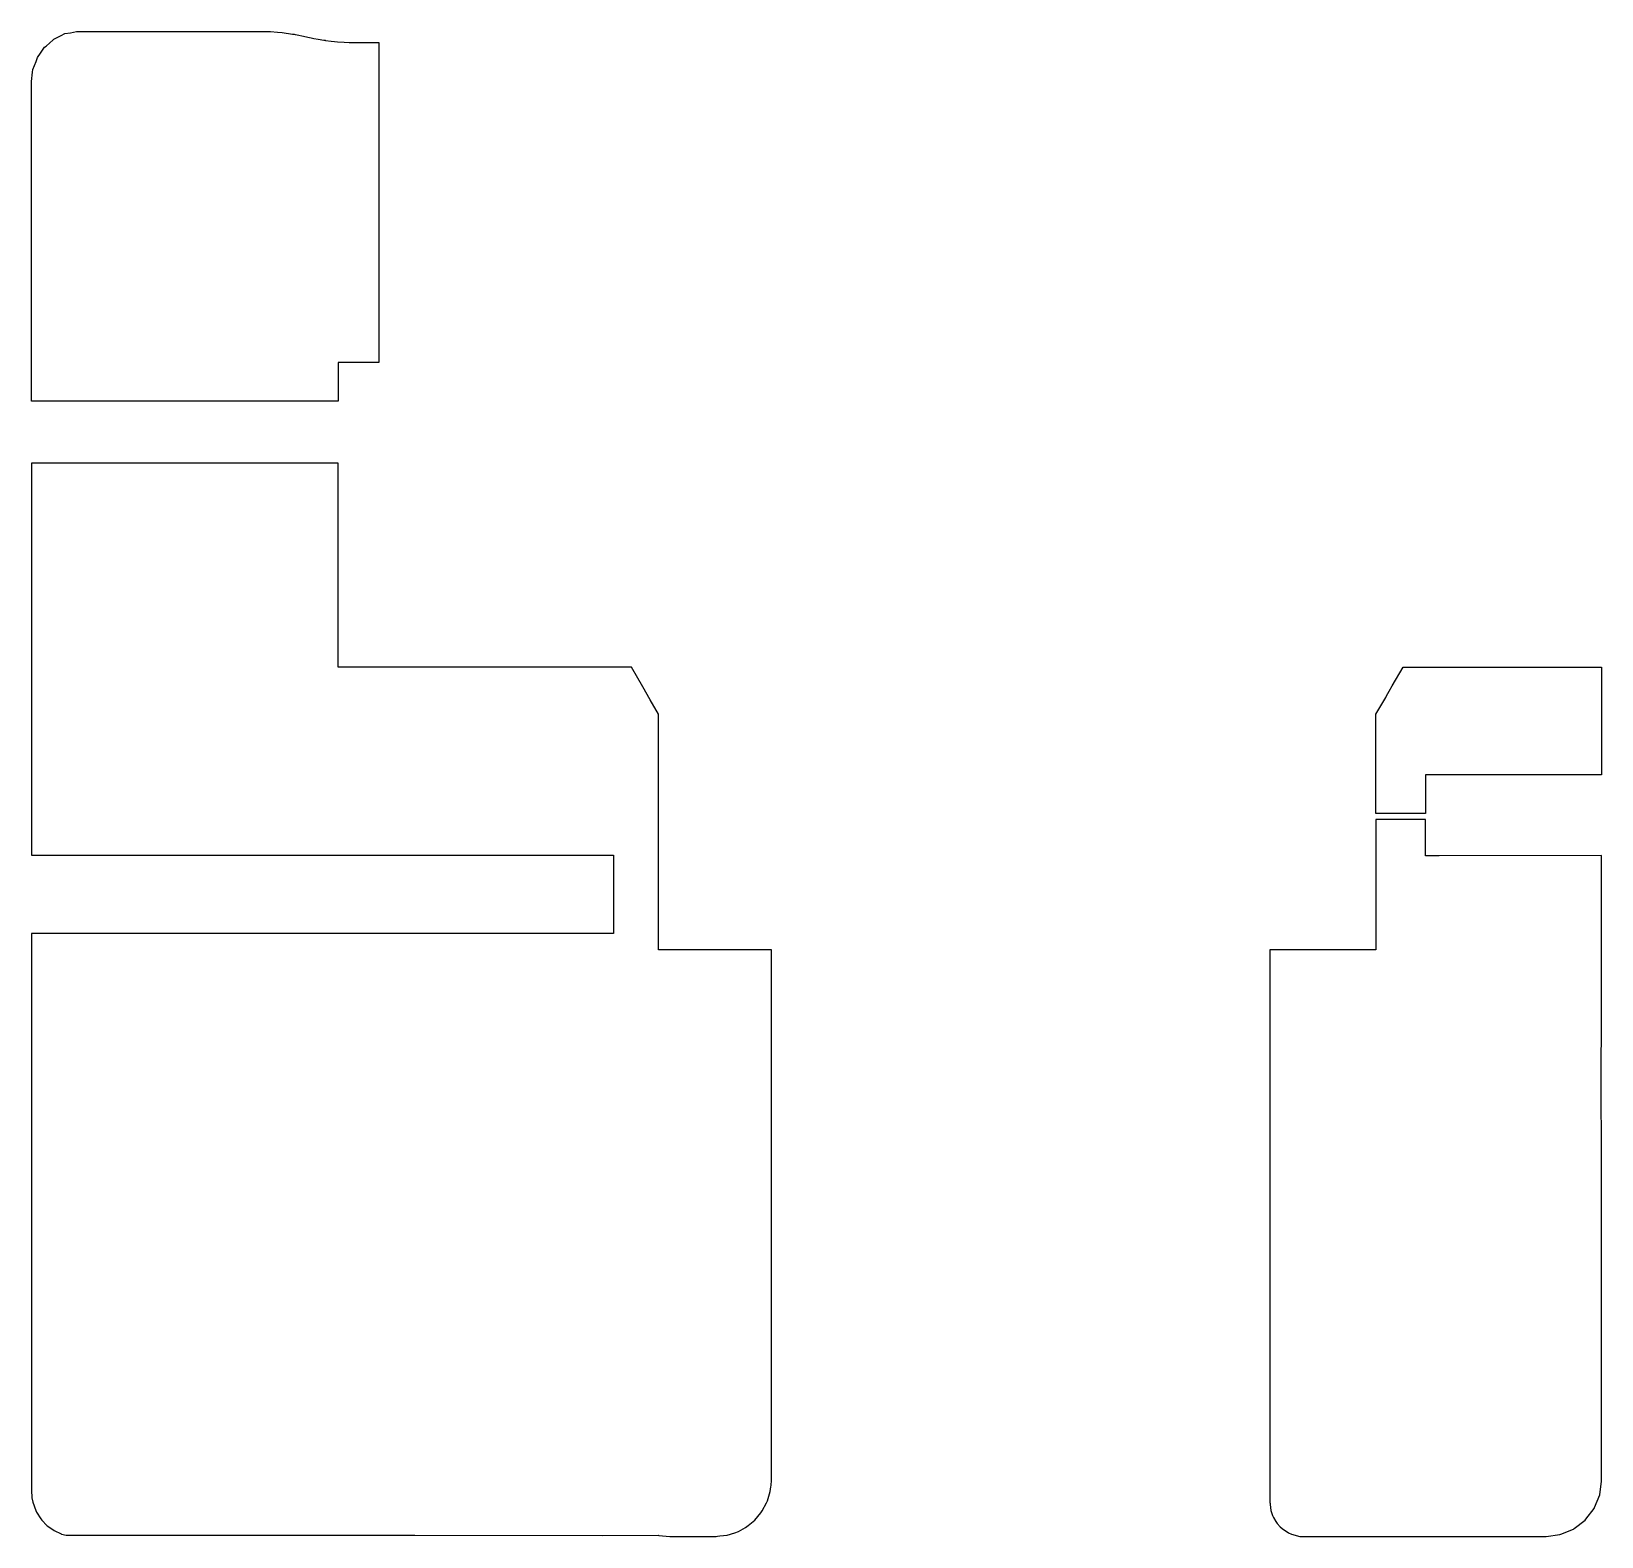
# Model space of a CAD drawing. Header units: metres. Extents: x 2.4 to 72, y -16 to 50.7.
import ezdxf

# ---------------------------------------------------------------- set-up
doc = ezdxf.new("R2010")
doc.units = ezdxf.units.M

msp = doc.modelspace()

# ---------------------------------------------------------------- linework, layer by layer
for p, q in [((3.049, 50.039), (3.224, 50.186)), ((3.224, 50.186), (3.353, 50.307)), ((3.353, 50.307), (3.4, 50.35)), ((3.4, 50.35), (3.719, 50.511)), ((3.719, 50.511), (3.882, 50.593)), ((3.882, 50.593), (4.14, 50.634)), ((4.14, 50.634), (4.4, 50.689)), ((4.4, 50.689), (9.654, 50.689)), ((9.654, 50.689), (13, 50.689)), ((13, 50.689), (13.307, 50.655)), ((13.307, 50.655), (13.509, 50.644)), ((13.509, 50.644), (13.978, 50.571)), ((13.978, 50.571), (14.048, 50.561)), ((14.048, 50.561), (14.095, 50.549)), ((14.095, 50.549), (14.173, 50.533)), ((14.173, 50.533), (14.463, 50.474)), ((14.463, 50.474), (14.653, 50.441)), ((14.653, 50.441), (14.803, 50.406)), ((14.803, 50.406), (14.924, 50.382)), ((14.924, 50.382), (15.109, 50.346)), ((15.109, 50.346), (15.368, 50.304)), ((15.368, 50.304), (15.418, 50.295)), ((15.418, 50.295), (15.442, 50.291)), ((15.442, 50.291), (15.687, 50.254)), ((15.687, 50.254), (15.841, 50.237)), ((15.841, 50.237), (15.963, 50.224)), ((15.963, 50.224), (16.257, 50.212)), ((16.257, 50.212), (16.487, 50.2)), ((16.487, 50.2), (17.113, 50.2)), ((17.113, 50.2), (17.556, 50.2)), ((17.556, 50.2), (17.8, 50.2)), ((17.8, 50.2), (17.8, 47.469)), ((2.604, 49.36), (2.668, 49.53)), ((2.668, 49.53), (2.805, 49.725)), ((2.805, 49.725), (2.986, 49.985)), ((2.986, 49.985), (3.049, 50.039)), ((2.4, 48.466), (2.455, 48.887)), ((2.455, 48.887), (2.468, 48.999)), ((2.468, 48.999), (2.604, 49.36)), ((2.4, 47.792), (2.4, 48.466)), ((2.4, 47.124), (2.4, 47.792)), ((17.8, 47.469), (17.8, 45.2)), ((2.4, 45.566), (2.4, 47.124)), ((2.4, 43.276), (2.4, 45.566)), ((17.8, 45.2), (17.8, 44.757)), ((17.8, 44.757), (17.8, 44.023)), ((17.8, 44.023), (17.8, 43.558)), ((2.4, 43.089), (2.4, 43.276)), ((17.8, 43.558), (17.8, 43.047)), ((2.4, 42.947), (2.4, 43.089)), ((2.4, 42.803), (2.4, 42.947)), ((2.4, 42.63), (2.4, 42.803)), ((2.4, 42.488), (2.4, 42.63)), ((2.4, 40.16), (2.4, 42.488)), ((17.8, 43.047), (17.8, 42.396)), ((17.8, 42.396), (17.8, 41.892)), ((17.8, 41.892), (17.8, 41.557)), ((17.8, 41.557), (17.8, 41.367)), ((17.8, 41.367), (17.8, 36.017)), ((2.4, 40.049), (2.4, 40.16)), ((2.4, 39.958), (2.4, 40.049)), ((2.4, 39.889), (2.4, 39.958)), ((2.4, 36.017), (2.4, 39.889)), ((2.4, 34.925), (2.4, 36.017)), ((16, 36.017), (16, 34.925)), ((16.295, 36.017), (16, 36.017)), ((16, 36.017), (16, 36.017)), ((17.8, 36.017), (16.295, 36.017)), ((2.4, 34.303), (2.4, 34.925)), ((16, 34.925), (16, 34.303)), ((12.492, 34.303), (2.4, 34.303)), ((16, 34.303), (12.492, 34.303)), ((11.534, 31.554), (2.4, 31.554)), ((2.4, 31.554), (2.4, 28.44)), ((16, 31.554), (11.534, 31.554)), ((16, 25.771), (16, 31.554)), ((2.4, 28.44), (2.4, 25.771)), ((2.4, 25.771), (2.4, 23.856)), ((16, 24.264), (16, 25.771)), ((2.4, 23.856), (2.4, 14.198)), ((16, 23.263), (16, 24.264)), ((16, 24.264), (16, 24.264)), ((16, 22.789), (16, 23.263)), ((16, 22.582), (16, 22.789)), ((16, 22.524), (16, 22.582)), ((24.144, 22.524), (16, 22.524)), ((24.816, 22.524), (24.144, 22.524)), ((29, 22.524), (24.816, 22.524)), ((29.499, 21.655), (29, 22.524)), ((62.723, 21.692), (63.2, 22.524)), ((63.2, 22.524), (69.301, 22.524)), ((69.301, 22.524), (72, 22.524)), ((72, 22.524), (72, 20.101)), ((29.829, 21.079), (29.499, 21.655)), ((62.59, 21.46), (62.723, 21.692)), ((30.2, 20.432), (29.829, 21.079)), ((62, 20.432), (62.429, 21.18)), ((62.429, 21.18), (62.467, 21.247)), ((62.467, 21.247), (62.59, 21.46)), ((30.2, 18.039), (30.2, 20.432)), ((62, 18.32), (62, 20.432)), ((72, 20.101), (72, 17.755)), ((72, 20.101), (72, 20.101)), ((62, 17.213), (62, 18.32)), ((30.2, 16.979), (30.2, 18.039)), ((66.635, 17.755), (64.2, 17.755)), ((64.2, 17.755), (64.2, 17.309)), ((72, 17.755), (66.635, 17.755)), ((30.2, 15.38), (30.2, 16.979)), ((62, 16.713), (62, 17.213)), ((62, 16.202), (62, 16.713)), ((64.2, 17.309), (64.2, 16.863)), ((64.2, 16.863), (64.2, 16.574)), ((62, 16.031), (62, 16.202)), ((63.026, 16.031), (62, 16.031)), ((64.2, 16.031), (63.026, 16.031)), ((64.2, 16.574), (64.2, 16.455)), ((64.2, 16.455), (64.2, 16.165)), ((64.2, 16.165), (64.2, 16.155)), ((64.2, 16.155), (64.2, 16.031)), ((30.2, 14.749), (30.2, 15.38)), ((63.055, 15.77), (62, 15.77)), ((62, 15.77), (62, 15.518)), ((62, 15.518), (62, 14.744)), ((64.2, 15.77), (63.055, 15.77)), ((64.2, 15.63), (64.2, 15.77)), ((64.2, 15.618), (64.2, 15.63)), ((64.2, 15.326), (64.2, 15.618)), ((64.2, 15.196), (64.2, 15.326)), ((30.2, 14.182), (30.2, 14.749)), ((62, 14.744), (62, 13.929)), ((64.2, 14.91), (64.2, 15.196)), ((64.2, 14.212), (64.2, 14.91)), ((2.4, 14.198), (4.011, 14.198)), ((4.011, 14.198), (26.165, 14.198)), ((26.165, 14.198), (28.2, 14.198)), ((28.2, 14.198), (28.2, 13.768)), ((30.2, 12.031), (30.2, 14.182)), ((62, 13.929), (62, 13.228)), ((64.2, 14.188), (64.2, 14.212)), ((64.2, 14.16), (64.2, 14.188)), ((64.796, 14.159), (64.2, 14.16)), ((72, 14.175), (64.796, 14.159)), ((72, 13.094), (72, 14.175)), ((28.2, 13.768), (28.2, 13.477)), ((28.2, 13.477), (28.2, 13.313)), ((28.2, 13.313), (28.2, 13.038)), ((62, 13.228), (62, 12.687)), ((28.2, 13.038), (28.2, 12.838)), ((28.2, 12.838), (28.2, 12.688)), ((28.2, 12.688), (28.2, 12.483)), ((62, 12.687), (62, 12.297)), ((72, 12.058), (72, 13.094)), ((28.2, 12.483), (28.2, 12.369)), ((28.2, 12.369), (28.2, 12.245)), ((28.2, 12.245), (28.2, 12.038)), ((28.2, 12.038), (28.2, 11.853)), ((28.2, 11.853), (28.2, 11.647)), ((30.2, 11.886), (30.2, 12.031)), ((30.2, 11.631), (30.2, 11.886)), ((62, 12.297), (62, 12.03)), ((62, 12.03), (62, 11.859)), ((62, 11.859), (62, 10)), ((72, 10.973), (72, 12.058)), ((28.2, 11.647), (28.2, 11.242)), ((28.2, 11.242), (28.2, 11.104)), ((30.2, 11.33), (30.2, 11.631)), ((30.2, 11.05), (30.2, 11.33)), ((6.597, 10.721), (2.4, 10.721)), ((2.4, 10.721), (2.4, 10.459)), ((2.4, 10.459), (2.4, 10.101)), ((11, 10.721), (6.597, 10.721)), ((15.197, 10.721), (11, 10.721)), ((19.6, 10.721), (15.197, 10.721)), ((23.797, 10.721), (19.6, 10.721)), ((28.2, 10.721), (23.797, 10.721)), ((28.2, 11.104), (28.2, 10.721)), ((30.2, 10.83), (30.2, 11.05)), ((30.2, 10.675), (30.2, 10.83)), ((30.2, 10.578), (30.2, 10.675)), ((30.2, 10.527), (30.2, 10.578)), ((30.2, 10.512), (30.2, 10.527)), ((30.2, 10.06), (30.2, 10.512)), ((72, 8.585), (72, 10.973)), ((2.4, 10.101), (2.4, 8.236)), ((30.2, 10), (30.2, 10.06)), ((35.024, 10), (30.2, 10)), ((35.2, 10), (35.024, 10)), ((35.2, 9.86), (35.2, 10)), ((35.2, 9.036), (35.2, 9.86)), ((58.062, 10), (57.3, 10)), ((57.3, 10), (57.3, 9.759)), ((57.3, 9.759), (57.3, 9.597)), ((62, 10), (58.062, 10)), ((57.3, 9.597), (57.3, 9.387)), ((57.3, 9.387), (57.3, 9.139)), ((57.3, 9.139), (57.3, 8.875)), ((35.2, 8.782), (35.2, 9.036)), ((35.2, 8.48), (35.2, 8.782)), ((35.2, 8.15), (35.2, 8.48)), ((57.3, 8.875), (57.3, 8.631)), ((57.3, 8.631), (57.3, 8.441)), ((57.3, 8.441), (57.3, -10.771)), ((72, 8.337), (72, 8.585)), ((2.4, 8.236), (2.4, 7.396)), ((35.2, 7.83), (35.2, 8.15)), ((35.2, 7.566), (35.2, 7.83)), ((72, 6.921), (72, 8.337)), ((2.4, 7.396), (2.4, 6.699)), ((35.2, -11.552), (35.2, 7.566)), ((2.4, 6.699), (2.4, -2.698)), ((71.99, 5.872), (71.994, 6.428)), ((71.994, 6.428), (71.996, 6.586)), ((71.996, 6.586), (72, 6.921)), ((71.987, 5.473), (71.99, 5.872)), ((71.984, 4.553), (71.986, 5.12)), ((71.986, 5.12), (71.987, 5.473)), ((71.984, 4.297), (71.984, 4.553)), ((71.984, 3.656), (71.984, 4.297)), ((71.986, 3.347), (71.984, 3.656)), ((71.988, 2.77), (71.986, 3.347)), ((71.993, 2.157), (71.988, 2.77)), ((71.996, 1.885), (71.993, 2.157)), ((72, 1.522), (71.996, 1.885)), ((72, -0.989), (72, 1.522)), ((72, -4.443), (72, -0.989)), ((2.4, -2.698), (2.4, -3.523)), ((2.4, -3.523), (2.4, -9.203)), ((72, -6.838), (72, -4.443)), ((72, -8.497), (72, -6.838)), ((72, -9.662), (72, -8.497)), ((72, -8.497), (72, -8.497)), ((2.4, -9.203), (2.4, -12.78)), ((72, -10.496), (72, -9.662)), ((57.3, -10.771), (57.3, -11.128)), ((57.3, -11.128), (57.3, -11.503)), ((72, -11.104), (72, -10.496)), ((72, -11.555), (72, -11.104)), ((35.2, -11.813), (35.2, -11.552)), ((35.2, -12.11), (35.2, -11.813)), ((57.3, -11.503), (57.3, -11.854)), ((72, -11.896), (72, -11.555)), ((35.2, -12.402), (35.2, -12.11)), ((35.2, -12.66), (35.2, -12.402)), ((57.3, -11.854), (57.3, -12.154)), ((57.3, -12.154), (57.3, -12.398)), ((57.3, -12.398), (57.3, -12.587)), ((72, -12.157), (72, -11.896)), ((72, -12.359), (72, -12.157)), ((72, -12.517), (72, -12.359)), ((72, -12.642), (72, -12.517)), ((2.4, -12.78), (2.4, -12.825)), ((2.4, -12.825), (2.4, -13.308)), ((35.2, -12.869), (35.2, -12.66)), ((35.2, -13.029), (35.2, -12.869)), ((35.2, -13.145), (35.2, -13.029)), ((35.2, -13.224), (35.2, -13.145)), ((57.3, -12.587), (57.3, -12.728)), ((57.3, -12.728), (57.3, -12.831)), ((57.3, -12.831), (57.3, -13.129)), ((57.3, -13.129), (57.3, -13.205)), ((57.3, -13.205), (57.3, -13.468)), ((72, -12.822), (72, -12.642)), ((72, -12.938), (72, -12.822)), ((72, -13.015), (72, -12.938)), ((72, -13.029), (72, -13.015)), ((72, -13.5), (72, -13.029)), ((2.4, -13.308), (2.4, -13.998)), ((35.147, -14.007), (35.179, -13.793)), ((35.179, -13.793), (35.188, -13.736)), ((35.188, -13.736), (35.2, -13.5)), ((35.2, -13.275), (35.2, -13.224)), ((35.2, -13.303), (35.2, -13.275)), ((35.2, -13.5), (35.2, -13.303)), ((57.3, -13.468), (57.3, -14.177)), ((71.915, -14.147), (71.994, -13.545)), ((71.994, -13.545), (72, -13.5)), ((2.4, -13.998), (2.4, -14)), ((2.4, -14), (2.414, -14.223)), ((2.414, -14.223), (2.423, -14.284)), ((2.423, -14.284), (2.458, -14.476)), ((2.458, -14.476), (2.591, -14.842)), ((34.793, -14.866), (34.99, -14.498)), ((34.99, -14.498), (35.024, -14.414)), ((35.024, -14.414), (35.147, -14.007)), ((57.3, -14.177), (57.3, -14.486)), ((57.3, -14.486), (57.3, -14.5)), ((57.3, -14.5), (57.302, -14.514)), ((57.302, -14.514), (57.303, -14.521)), ((57.303, -14.521), (57.304, -14.533)), ((57.304, -14.533), (57.31, -14.58)), ((57.31, -14.58), (57.339, -14.838)), ((71.683, -14.708), (71.915, -14.147)), ((2.591, -14.842), (2.62, -14.911)), ((2.62, -14.911), (2.817, -15.218)), ((2.817, -15.218), (2.855, -15.268)), ((2.855, -15.268), (3.089, -15.51)), ((34.177, -15.506), (34.468, -15.268)), ((34.468, -15.268), (34.727, -14.951)), ((34.727, -14.951), (34.793, -14.866)), ((57.339, -14.838), (57.413, -15.06)), ((57.413, -15.06), (57.451, -15.153)), ((57.451, -15.153), (57.556, -15.336)), ((70.786, -15.637), (71.268, -15.268)), ((71.268, -15.268), (71.296, -15.231)), ((71.296, -15.231), (71.665, -14.75)), ((71.665, -14.75), (71.683, -14.708)), ((3.089, -15.51), (3.128, -15.539)), ((3.128, -15.539), (3.402, -15.733)), ((3.402, -15.733), (3.722, -15.881)), ((3.722, -15.881), (3.734, -15.886)), ((3.734, -15.886), (3.938, -15.938)), ((3.938, -15.938), (10.678, -15.942)), ((10.678, -15.942), (19.392, -15.932)), ((19.392, -15.932), (27.695, -15.945)), ((27.695, -15.945), (30.183, -15.943)), ((30.183, -15.943), (30.212, -15.952)), ((30.212, -15.952), (30.213, -15.952)), ((30.213, -15.952), (30.7, -16)), ((30.7, -16), (30.739, -16)), ((30.739, -16), (32.7, -16)), ((32.7, -16), (32.756, -15.994)), ((32.756, -15.994), (32.81, -15.986)), ((32.81, -15.986), (32.92, -15.971)), ((32.92, -15.971), (33.236, -15.941)), ((33.236, -15.941), (33.573, -15.838)), ((33.573, -15.838), (33.736, -15.771)), ((33.736, -15.771), (34.057, -15.599)), ((34.057, -15.599), (34.177, -15.506)), ((57.556, -15.336), (57.625, -15.426)), ((57.625, -15.426), (57.745, -15.566)), ((57.745, -15.566), (57.844, -15.642)), ((57.844, -15.642), (58.117, -15.834)), ((58.117, -15.834), (58.254, -15.891)), ((58.254, -15.891), (58.528, -15.972)), ((58.528, -15.972), (58.572, -15.98)), ((58.572, -15.98), (58.622, -15.989)), ((58.622, -15.989), (58.677, -15.995)), ((58.677, -15.995), (58.732, -15.998)), ((58.732, -15.998), (58.738, -15.999)), ((58.738, -15.999), (58.794, -16)), ((58.794, -16), (58.8, -16)), ((58.8, -16), (59.949, -16)), ((59.949, -16), (69.5, -16)), ((69.5, -16), (69.545, -15.994)), ((69.545, -15.994), (70.147, -15.915)), ((70.147, -15.915), (70.189, -15.897)), ((70.189, -15.897), (70.75, -15.665)), ((70.75, -15.665), (70.786, -15.637))]:
    msp.add_line(p, q)

doc.saveas('drawing.dxf')
